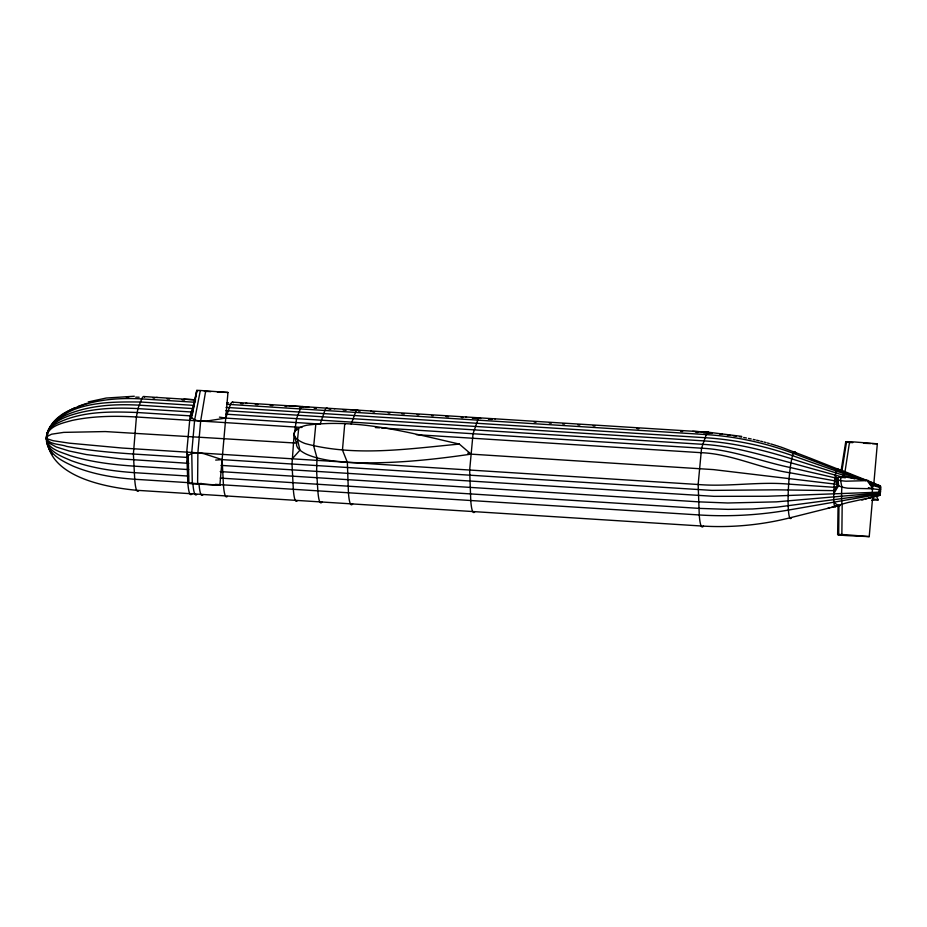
<?xml version="1.0" encoding="UTF-8"?>
<svg xmlns="http://www.w3.org/2000/svg" width="927" height="927" viewBox="0 0 927 927"><rect width="100%" height="100%" fill="white"/><g stroke="black" fill="none" stroke-linecap="round" stroke-linejoin="round"><path stroke-width="1.39" d="M193.998 402.202L141.738 398.9C117.022 397.567 91.252 399.711 68.725 410.696C55.887 416.571 42.294 430.406 47.822 445.655M205.956 391.739L205.701 390.765L200.661 421.043L197.88 452.863L197.602 483.57L198.262 484.195M197.915 484.172L197.926 483.419M837.637 534.612L838.066 505.783L789.769 517.869C760.893 525.099 730.905 527.88 701.206 525.991L136.675 490.29C105.736 487.335 46.582 476.745 47.022 436.269M838.703 534.508L838.692 534.879A8.899 1.727 5 0 0 840.349 535.076L841.855 535.227A44.554 8.656 5 0 0 847.487 535.644L869.225 536.617L872.666 497.127L879.572 495.389L880.407 485.887L868.043 480.904M841.867 534.462L841.855 535.227L842.179 504.149A16.813 2.016 -86.4 0 1 841.693 500.812A16.732 2.005 -86.4 0 1 841.577 493.593A16.813 2.016 -86.4 0 1 841.89 487.011L840.43 486.559A9.34 9.003 56.8 0 1 838.645 485.702A3.638 3.488 55.3 0 1 838.205 485.366A1.808 1.738 54.9 0 1 837.834 484.937L836.896 478.181A1.587 1.541 -27.4 0 1 837.29 477.903A3.349 3.256 -27.4 0 1 837.741 477.706A8.899 8.667 -27.4 0 1 839.387 477.324L840.882 477.162A44.554 43.372 -27.4 0 1 846.502 477.208L868.286 480.592L872.527 488.784L879.48 489.653L880.499 491.623L879.283 491.634M46.651 436.953L46.582 441.287M868.286 480.592L846.154 481.194A44.554 43.372 -27.4 0 1 840.58 480.534L839.132 480.186A8.899 8.667 -27.4 0 1 837.568 479.607A3.349 3.256 -27.4 0 1 837.162 479.352A1.587 1.541 -27.4 0 1 836.826 479.016C838.054 478.205 839.236 487.428 834.033 487.301L788.657 484.114C758.495 481.403 728.344 487.023 698.158 484.497L122.352 448.054L69.177 443.152L53.163 440.719L46.362 438.552L46.767 440.731L48.401 442.677L56.223 446.965L69.073 450.974L86.281 454.543L121.066 458.923L188.772 463.349M194.241 403.604L190.116 415.852L186.721 452.156L187.81 482.619A47.486 5.701 -86.4 0 0 192.121 493.593M836.699 478.587L837.707 484.415L713.466 469.607L471.055 454.137L459.34 444.091C409.56 432.758 358.181 418.32 306.802 425.226A33.604 32.723 -27.4 0 0 298.494 428.193L295.794 430.151A6.987 6.802 -27.4 0 0 294.241 432.77L292.005 464.045L293.326 489.294A47.486 5.701 -86.4 0 0 297.103 500.951M345.192 424.056L344.774 423.512L342.457 450.024L347.347 462.318L348.436 492.782A47.486 5.701 -86.4 0 0 352.677 503.859M46.779 438.17C46.176 425.273 59.815 417.382 70.406 413.291C92.248 405.145 116.026 403.905 139.108 405.169L193.14 408.587M188.355 483.303L189.85 483.535A20.104 3.905 5 0 0 192.295 483.767L219.873 485.261L227.972 392.469L200.128 390.464A20.104 3.905 5 0 0 197.764 390.383L196.837 390.394L191.53 417.613L189.502 420.337M294.496 432.979L296.559 418.645L300.348 408.923A47.486 5.701 -86.4 0 1 303.326 407.416M846.189 441.704L846.548 441.681A8.899 1.727 5 0 1 848.147 441.681L849.596 441.727A44.554 8.656 5 0 1 855.157 442.017L877.324 443.813L873.871 483.303L868.24 481.298M849.897 442.805L849.596 441.727L845.007 471.704A44.902 1.53 22.2 0 1 850.685 473.964L867.313 480.603M842.237 471.055L842.353 470.325M846.687 442.805L846.571 441.681L841.994 470.58A9.34 1.112 23.9 0 1 843.535 471.125L845.007 471.704M845.737 441.82L841.148 470.395L808.75 457.602M301.912 427.451L136.408 416.988C114.936 415.76 93.14 415.945 72.028 420.452C62.376 423.175 46.257 426.107 46.466 438.969C46.987 451.461 61.703 456.432 71.333 460.696C91.483 468.054 112.92 471.183 134.23 472.654L188.587 476.084M46.443 438.738L47.045 437.243M197.949 390.73L197.022 390.615L192.144 415.447A1.495 0.846 -1.1 0 0 191.263 415.91M327.637 408.622A47.486 5.701 -86.4 0 0 324.867 410.476L320.163 424.068L225.736 418.1L206.825 421.02A39.455 33.511 -7.6 0 1 200.661 421.043A22.515 19.119 -7.6 0 1 194.647 419.908L191.53 417.613A3.198 2.723 -7.6 0 1 191.31 415.922L196.767 390.394M46.883 434.16L47.393 432.399M351.206 424.068L355.447 412.411A47.486 5.701 -86.4 0 1 358.54 411.113L360.186 411.113M192.306 412.052L137.949 408.61C115.052 407.359 91.518 408.239 69.618 415.62C59.409 419.224 44.948 426.49 46.848 439.456M46.895 434.427C43.789 444.937 60.359 443.766 66.535 446.374C88.598 450.534 111.008 452.515 133.395 454.021L187.694 457.451A3.198 3.14 42 0 1 188.216 455.551L191.727 453.349A22.515 22.097 42 0 1 197.88 452.851M47.416 432.434C64.125 400.754 109.363 401.843 140.394 401.994L194.125 405.389M296.733 441.553L296.559 445.169A8.749 8.517 -27.4 0 0 298.054 448.32L299.931 450.174A33.557 32.677 -27.4 0 0 308.019 454.89A76.906 74.878 -27.4 0 0 316.988 457.868A127.428 124.067 -27.4 0 0 332.098 460.823L347.347 462.318M186.57 463.21L188.401 458.286A1.495 1.24 14.2 0 1 187.625 457.463M47.3 435.423L47.833 434.149M46.57 436.791L51.541 434.207L63.708 432.376L105.33 431.565L296.316 443.094L294.404 435.261M292.237 458.83L299.931 450.174L297.509 439.572L298.668 428.726M56.895 419.131C51.228 423.732 47.184 431.924 46.408 438.181C46.13 432.156 50.556 426.872 55.713 424.021C80.487 411.032 109.768 411.484 137.022 412.492L191.321 415.922M57.474 418.61L64.183 413.523M64.948 413.036L65.713 412.561M66.501 412.086L67.312 411.623M838.263 505.574L838.97 505.25A9.34 2.317 -14.4 0 1 840.638 504.647L842.179 504.149A44.902 14.936 -13.2 0 1 848.193 502.469L872.666 497.127L868.576 498.274M68.123 411.159L68.957 410.696M69.803 410.255L70.661 409.804M71.53 409.363L72.422 408.934M73.326 408.506L74.241 408.089M78.019 406.49L78.992 406.096M79.989 405.725L81.993 404.995M83.013 404.635L85.087 403.952M86.141 403.616L87.196 403.291M867.093 498.68L865.227 499.178M861.867 500.07L863.361 499.676M88.181 401.936L106.188 398.042L134.311 396.235M828.205 507.961L829.85 507.556M832.052 507.011L833.697 506.605M837.556 505.655L835.899 506.061A23.048 7.81 -80.9 0 0 838.495 506.119M870.152 497.637L879.885 495.25L880.094 486.026L868.298 481.588M192.457 415.366L191.043 411.97M879.399 493.998L880.221 493.871L879.758 487.405L869.932 484.694M459.34 444.091C408.436 448.749 355.4 457.069 305.203 443.558A33.604 32.723 -27.4 0 1 297.497 439.572L295.168 437.301A6.987 6.802 -27.4 0 1 294.091 434.52L294.01 433.639M875.98 495.435L878.263 499.838L871.739 500.302M838.043 534.508L838.495 534.485A8.899 1.727 5 0 1 840.047 534.485L841.484 534.52A44.554 8.656 5 0 1 847.058 534.809L869.225 536.617M215.678 460.082L222.109 459.63L711.878 490.383L776.594 489.827L833.848 490.638L838.205 485.366L837.29 477.903L837.695 480.116M126.408 397.219L128.76 397.15M135.724 397.138L139.154 397.219M877.324 443.813L872.319 443.639M870.638 443.57L863.512 443.268M227.972 392.469L217.312 391.994M350.163 409.664L371.391 411.009M210.823 391.657L204.288 391.252M183.905 399.155L195.632 399.815M288.714 405.783L308.83 407.046M465.783 416.976L495.354 418.842M741.693 436.397L708.379 432.225L494.612 418.795M692.643 431.322L708.379 432.225M156.617 397.416L195.11 399.85M246.037 403.071L301.947 406.617M334.126 408.645L357.057 410.093M370.649 410.951L466.524 417.023M153.071 398.019L154.728 398.123M167.173 398.911L169.664 399.062M182.109 399.85L184.589 400.012M226.605 402.666L228.517 402.793M240.475 403.546L243.094 403.708M255.331 404.485L257.949 404.647M270.186 405.423L272.805 405.586M285.029 406.362L286.779 406.478M299.885 407.301L301.634 407.416M314.114 408.204L316.408 408.343M328.865 409.131L330.777 409.259M343.199 410.035L346.072 410.221M372.932 411.924L374.624 412.028M388.216 412.886L389.919 412.99M401.808 413.743L404.357 413.905M417.104 414.717L418.795 414.821M431.542 415.62L433.233 415.736M445.98 416.536L448.529 416.698M461.264 417.509L462.967 417.613M472.307 418.204L477.405 418.529M488.425 419.224L492.225 419.467M534.126 422.109L536.026 422.237M549.352 423.071L551.264 423.199M562.689 423.917L564.589 424.045M577.915 424.879L579.827 425.006M593.153 425.841L595.053 425.968M636.953 428.61L638.854 428.737M680.742 431.379L682.643 431.507M695.98 432.353L697.88 432.469M703.593 432.828L712.075 433.384M226.628 404.265L706.27 434.589C736.015 436.466 765.459 442.851 793.338 453.349L863.188 479.665M226.049 407.405L704.937 437.695C734.787 439.572 764.335 445.771 792.55 455.655L858.518 478.83M225.91 410.661L703.639 440.87C733.697 442.666 763.106 449.943 791.762 458.853L851.554 477.845M225.898 414.172L702.481 444.311C732.539 445.91 761.426 455.053 790.337 462.666L845.25 477.868M375.365 427.567L379.618 427.834M381.321 427.938L701.554 448.193C732.087 449.583 760.65 461.368 790.291 467.532L834.972 477.811L837.556 482.26M416.374 434.682L700.939 452.677C731.635 453.824 759.549 468.239 789.653 472.735L834.601 480.789L837.927 483.94A1.808 1.727 53.7 0 1 838.356 483.616L837.788 480.615M221.043 465.389L714.045 496.339L767.289 496.258L879.341 492.167L880.638 489.12L879.433 488.911M188.772 469.595L133.789 466.119C112.329 464.647 90.776 461.97 70.139 455.678C61.738 452.167 48.007 449.618 46.362 438.946M220.209 471.588L699.016 501.866L727.695 502.99L776.339 501.866L879.329 492.944L879.978 486.362L869.202 482.585M220.267 478.089L699.456 508.39L728.066 509.375L752.689 508.969L776.444 507.231L879.341 493.651L879.862 486.826L869.005 483.384M189.699 482.735L134.716 479.259C113.859 477.834 92.897 474.3 73.488 466.281C62.549 461.24 48.667 454.578 46.489 441.368M200.499 483.419L201.646 483.5M215.4 484.369L699.248 514.96C729.016 516.837 759.004 515.18 788.39 510.082L879.375 494.265L880.604 487.023L879.399 486.629M348.193 462.364C389.282 464.3 430.429 460.047 471.055 454.137L467.718 453.176M232.561 402.133L246.779 403.129M143.847 396.524L157.358 397.474M334.867 408.703L302.457 406.559M219.873 485.261L192.028 483.257A20.104 3.905 5 0 0 189.664 483.187L188.366 483.222L187.694 457.451M848.657 442.295L849.955 442.422A44.554 8.656 5 0 0 852.782 442.654M719.665 434.033L722.423 434.323M727.255 434.89L730.001 435.261M219.432 417.127L225.736 418.1L230.452 404.508A47.486 5.701 -86.4 0 1 233.326 402.816M846.768 442.075L846.038 441.936M733.442 435.748L736.189 436.177M739.607 436.733L741.67 437.092M743.709 437.474L746.444 437.996M873.234 498.819L878.263 499.838M748.483 438.401L751.206 438.981M753.234 439.421L755.262 439.885M837.938 534.74L838.692 534.879L838.97 505.25A23.048 12.735 87.4 0 1 833.883 502.179M756.617 440.198L759.317 440.846M760.661 441.182L762.678 441.692M764.022 442.04L766.026 442.585M767.359 442.944L769.364 443.512M868.402 487.59L872.527 488.784L847.962 488.216A44.902 43.917 73.4 0 1 841.89 487.034L841.786 487.011M841.496 470.418L841.994 470.58A23.048 12.735 87.4 0 0 836.722 469.688M770.696 443.894L772.678 444.473M773.35 444.682L775.992 445.493M776.652 445.69L778.622 446.327M852.295 478.077L854.52 478.784M779.283 446.536L781.252 447.185M781.901 447.405L808.217 457.393M858.889 478.958L861.09 479.734M868.101 482.191L868.831 482.446M865.424 480.29L861.531 478.888M858.692 477.845L856.919 477.185M863.547 479.804L865.748 480.626M853.709 475.968L852.284 475.412M851.565 475.122L851.218 474.983A44.902 11.576 24.5 0 1 847.626 473.5M844.845 472.283L843.929 471.866M52.005 453.755L52.433 454.346M51.217 452.596L51.599 453.176M295.018 427.011L296.93 429.989M50.151 450.846L50.487 451.426M838.356 483.616L837.707 482.503M200.278 390.742L194.647 419.908L191.762 452.48L192.295 483.767L192.283 482.631M315.829 424.114L313.708 446.107L316.988 457.868L316.617 471.437L317.857 490.846A47.486 5.701 -86.4 0 0 322.028 502.017M49.525 449.688L48.019 446.235M47.764 442.179L46.941 439.838M186.721 452.156L188.216 455.551L188.911 483.419M837.568 480.383L835.378 475.134M841.044 477.88L840.882 477.162L840.58 480.534L841.89 487.046M837.799 477.996L838.645 485.702A23.048 4.508 -59.1 0 0 833.744 493.882M838.309 480.626L838.46 481.414M144.612 397.208A47.486 5.701 -86.4 0 0 141.738 398.9L137.949 408.61L136.408 416.988L133.395 454.021L134.716 479.259A47.486 5.701 -86.4 0 0 138.563 490.858M195.029 401.797A47.486 5.701 -86.4 0 1 195.099 401.658M196.686 494.531A47.486 5.701 -86.4 0 1 192.874 483.28M203.071 494.601A47.486 5.701 -86.4 0 1 198.969 483.326M227.335 496.397A47.486 5.701 -86.4 0 1 223.43 484.879L222.109 459.63L203.975 453.732A39.455 38.725 42 0 0 197.88 452.863M480.696 418.54A47.486 5.701 -86.4 0 0 477.764 420.14L473.048 433.743L469.665 470.047L470.754 500.51A47.486 5.701 -86.4 0 0 474.659 512.028M709.41 433.407A47.486 5.701 -86.4 0 0 706.27 434.589L701.554 448.193L698.158 484.497L699.248 514.96A47.486 5.701 -86.4 0 0 703.489 526.038M791.473 517.753A33.511 4.021 -86.4 0 1 788.645 484.311A33.511 4.021 -86.4 0 1 795.702 452.874M836.038 505.713A19.189 2.306 -86.4 0 1 833.952 488.656A19.189 2.306 -86.4 0 1 838.112 469.537M843.002 477.243A16.732 2.005 -86.4 0 1 844.173 472.503A16.813 2.016 -86.4 0 1 844.624 471.762M842.898 477.799A16.813 2.016 -86.4 0 1 843.014 477.127M873.941 483.454A7.068 0.846 -86.4 0 1 874.103 484.346M873.292 496.397A7.068 0.846 -86.4 0 1 873.083 496.999M872.608 496.976A7.068 0.846 -86.4 0 1 872.423 490.163A7.068 0.846 -86.4 0 1 873.466 483.43M840.349 505.516A9.34 1.854 -14.6 0 1 839.41 505.702M843.929 471.866A9.34 1.576 24.4 0 1 843.13 471.484M880.511 486.258A4.867 0.579 -86.4 0 1 880.569 490.684A4.867 0.579 -86.4 0 1 879.955 495.053M879.468 495.018A4.867 0.579 -86.4 0 1 879.41 490.603A4.867 0.579 -86.4 0 1 880.024 486.223"/></g></svg>
